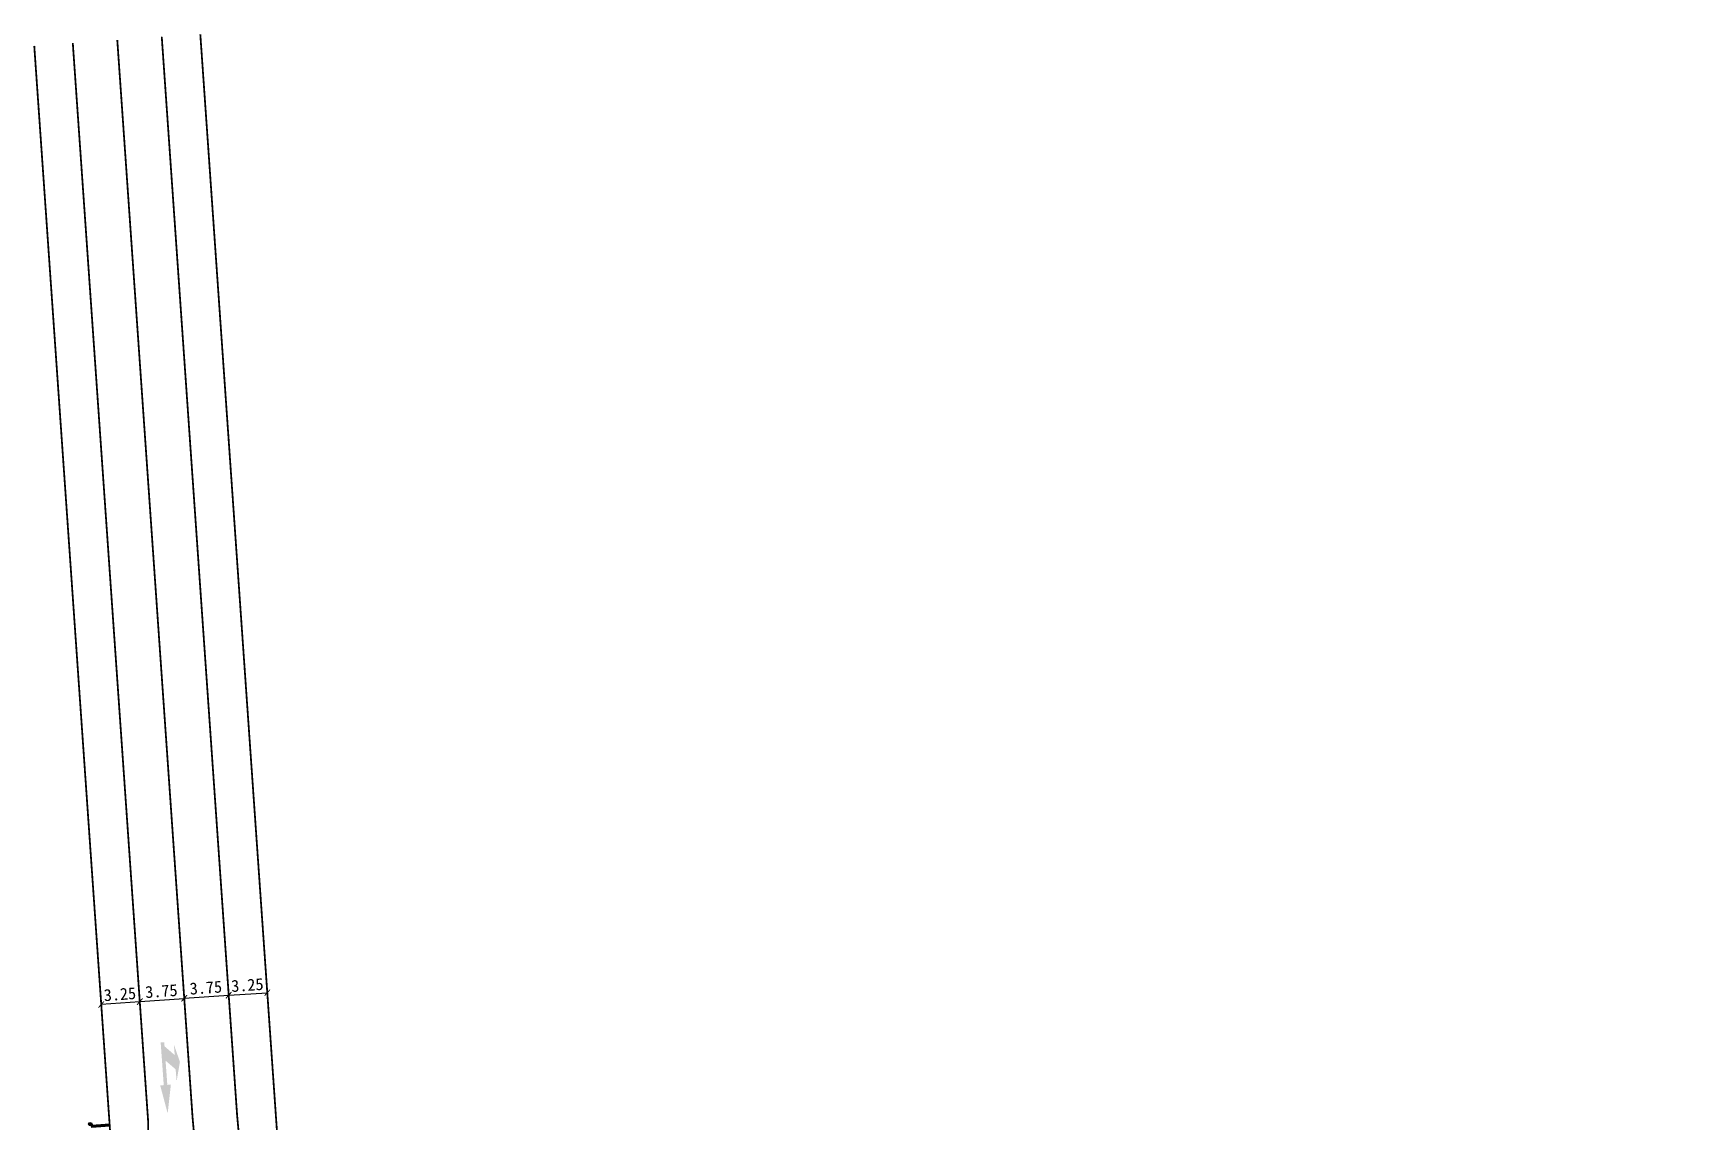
# Model space of a CAD drawing. Extents: x 561664 to 562035, y 4300329 to 4300600.
# Drawn here: x 561706.4 to 561846.7, y 4300508 to 4300599.6 of the extents above; entities that cross this region are included whole.
import ezdxf

# ---------------------------------------------------------------- set-up
doc = ezdxf.new("R2010")
doc.units = 0
doc.header["$LTSCALE"] = 10
doc.linetypes.add('JTSS01', pattern=[6, 2, -4])
doc.layers.get('0').update_dxf_attribs({"linetype": 'CONTINUOUS'})
doc.layers.get('Defpoints').update_dxf_attribs({"linetype": 'CONTINUOUS', "lineweight": 0})
for name, color, linetype in [('@-中心线', 50, 'CONTINUOUS'), ('@-交通标志', 7, 'CONTINUOUS'), ('@-设计标注', 7, 'CONTINUOUS'), ('@-辅助设计', 4, 'CONTINUOUS'), ('@-道路标线', 7, 'CONTINUOUS')]:
    doc.layers.add(name, color=color, linetype=linetype)
doc.styles.add('--黑体', font='simhei.ttf')
doc.dimstyles.new('标志标注', dxfattribs={"dimtxt": 1, "dimasz": 0.5, "dimexe": 0, "dimexo": 0, "dimgap": 0.25, "dimtad": 1, "dimzin": 0, "dimdsep": 46, "dimtxsty": '--黑体', "dimblk": 'ARCHTICK', "dimcen": 0.09, "dimadec": 0, "dimazin": 0, "dimtfac": 1, "dimtix": 1, "dimtmove": 1, "dimatfit": 0, "dimfxl": 1, "dimtolj": 1, "dimtzin": 0, "dimarcsym": 0})

# ---------------------------------------------------------------- blocks, each defined once
blk = doc.blocks.new('_ARCHTICK')
at = {"color": 0, "linetype": 'ByBlock', "const_width": 0.15}
blk.add_lwpolyline([(-0.5, -0.5), (0.5, 0.5)], dxfattribs=at)
blk = doc.blocks.new('*D35')
at = {"layer": '@-设计标注', "color": 0, "lineweight": -2, "transparency": 16777216}
for p, q in [((561715.37, 4300518.12), (561712.13, 4300517.89)), ((561712.15, 4300517.57), (561712.13, 4300517.89)), ((561715.4, 4300517.79), (561715.37, 4300518.12))]:
    blk.add_line(p, q, dxfattribs=at)
at = {"layer": 'Defpoints', "color": 0, "transparency": 16777216}
for p in [(561712.13, 4300517.89), (561712.15, 4300517.57), (561715.4, 4300517.79)]:
    blk.add_point(p, dxfattribs=at)
at = {"layer": '@-设计标注', "color": 0, "lineweight": -2, "transparency": 16777216, "xscale": 0.5, "yscale": 0.5, "zscale": 0.5}
for p, rotation in [((561712.13, 4300517.89), 183.9973819677456), ((561715.37, 4300518.12), 3.997381967745559)]:
    blk.add_blockref('_ARCHTICK', p, dxfattribs=dict(at, rotation=rotation))
at = {"layer": '@-设计标注', "color": 0, "transparency": 16777216, "insert": (561713.7, 4300518.75), "char_height": 1, "attachment_point": 5, "rotation": 3.9974, "style": '--黑体'}
blk.add_mtext('\\A1;3.25', dxfattribs=at)
blk = doc.blocks.new('*D36')
at = {"layer": '@-设计标注', "color": 0, "lineweight": -2, "transparency": 16777216}
for p, q in [((561715.37, 4300518.13), (561719.11, 4300518.4)), ((561715.55, 4300515.66), (561715.37, 4300518.13)), ((561719.29, 4300515.92), (561719.11, 4300518.4))]:
    blk.add_line(p, q, dxfattribs=at)
at = {"layer": 'Defpoints', "color": 0, "transparency": 16777216}
for p in [(561719.11, 4300518.4), (561719.29, 4300515.92), (561715.55, 4300515.66)]:
    blk.add_point(p, dxfattribs=at)
at = {"layer": '@-设计标注', "color": 0, "lineweight": -2, "transparency": 16777216, "xscale": 0.5, "yscale": 0.5, "zscale": 0.5}
for p, rotation in [((561719.11, 4300518.4), 3.997379820876557), ((561715.37, 4300518.13), 183.9973798208765)]:
    blk.add_blockref('_ARCHTICK', p, dxfattribs=dict(at, rotation=rotation))
at = {"layer": '@-设计标注', "color": 0, "transparency": 16777216, "insert": (561717.19, 4300519.01), "char_height": 1, "attachment_point": 5, "rotation": 3.9974, "style": '--黑体'}
blk.add_mtext('\\A1;3.75', dxfattribs=at)
blk = doc.blocks.new('*D37')
at = {"layer": '@-设计标注', "color": 0, "lineweight": -2, "transparency": 16777216}
for p, q in [((561719.11, 4300518.42), (561722.85, 4300518.68)), ((561722.85, 4300518.66), (561722.85, 4300518.68)), ((561719.11, 4300518.4), (561719.11, 4300518.42))]:
    blk.add_line(p, q, dxfattribs=at)
at = {"layer": 'Defpoints', "color": 0, "transparency": 16777216}
for p in [(561722.85, 4300518.68), (561722.85, 4300518.66), (561719.11, 4300518.4)]:
    blk.add_point(p, dxfattribs=at)
at = {"layer": '@-设计标注', "color": 0, "lineweight": -2, "transparency": 16777216, "xscale": 0.5, "yscale": 0.5, "zscale": 0.5}
for p, rotation in [((561719.11, 4300518.42), 183.9973819712576), ((561722.85, 4300518.68), 3.997381971257528)]:
    blk.add_blockref('_ARCHTICK', p, dxfattribs=dict(at, rotation=rotation))
at = {"layer": '@-设计标注', "color": 0, "transparency": 16777216, "insert": (561720.93, 4300519.3), "char_height": 1, "attachment_point": 5, "rotation": 3.9974, "style": '--黑体'}
blk.add_mtext('\\A1;3.75', dxfattribs=at)
blk = doc.blocks.new('*D38')
at = {"layer": '@-设计标注', "color": 0, "lineweight": -2, "transparency": 16777216}
for q in [(561726.1, 4300518.88), (561722.85, 4300518.66)]:
    blk.add_line((561722.85, 4300518.66), q, dxfattribs=at)
at = {"layer": 'Defpoints', "color": 0, "transparency": 16777216}
for p in [(561722.85, 4300518.66), (561726.1, 4300518.88), (561726.1, 4300518.88)]:
    blk.add_point(p, dxfattribs=at)
at = {"layer": '@-设计标注', "color": 0, "lineweight": -2, "transparency": 16777216, "xscale": 0.5, "yscale": 0.5, "zscale": 0.5}
for p, rotation in [((561722.85, 4300518.66), 183.997381579705), ((561726.1, 4300518.88), 3.997381579705039)]:
    blk.add_blockref('_ARCHTICK', p, dxfattribs=dict(at, rotation=rotation))
at = {"layer": '@-设计标注', "color": 0, "transparency": 16777216, "insert": (561724.42, 4300519.52), "char_height": 1, "attachment_point": 5, "rotation": 3.9974, "style": '--黑体'}
blk.add_mtext('\\A1;3.25', dxfattribs=at)
blk = doc.blocks.new('A$C4A233A8C')
at = {"layer": '@-交通标志'}
blk.add_hatch(color=256, dxfattribs=at).paths.add_polyline_path([(-1.63, -0.27), (-1.56, -0.45), (-0.15, 0.04), (-0.21, 0.22)])
h = blk.add_hatch(color=256, dxfattribs=at)
edge = h.paths.add_edge_path()
edge.add_ellipse((0, 0), major_axis=(0.106, 0.106), ratio=1, start_angle=334.0314, end_angle=514.0314)
edge.add_ellipse((0, 0), major_axis=(0.106, 0.106), ratio=1, start_angle=154.0314, end_angle=334.0314)
blk.add_line((-1.56, -0.45), (-1.63, -0.27))
for p, q in [((-1.63, -0.27), (-0.21, 0.22)), ((-0.15, 0.04), (-1.56, -0.45)), ((-0.21, 0.22), (-0.15, 0.04))]:
    blk.add_line(p, q, dxfattribs=at)
blk.add_ellipse((0, 0), major_axis=(-0.106, 0.106), ratio=1, start_param=1.117559, end_param=7.400744, dxfattribs=at)
blk.add_point((0, 0), dxfattribs=at)
blk = doc.blocks.new('左直')
at = {"layer": '@-道路标线'}
blk.add_hatch(color=7, dxfattribs=at).paths.add_polyline_path([(561744.05, 4300503.83), (561743.9, 4300503.82), (561744.16, 4300500.23), (561743.86, 4300500.21), (561744.49, 4300497.85), (561744.76, 4300500.28), (561744.46, 4300500.25), (561744.2, 4300503.84)])
at = {"layer": '@-道路标线', "extrusion": (-9.98311e-17, 5.80973e-18, -1)}
blk.add_hatch(color=7, dxfattribs=at).paths.add_polyline_path([(-561744.22, 4300503.5), (-561744.22, 4300503.5), (-561745.08, 4300502.76), (-561745.01, 4300503.65), (-561745.52, 4300502.19), (-561745.24, 4300500.56), (-561745.16, 4300501.56), (-561744.3, 4300502.3), (-561744.25, 4300503.06)])

msp = doc.modelspace()

# ---------------------------------------------------------------- linework, layer by layer
at = {"layer": '@-中心线', "color": 30, "linetype": 'JTSS01', "ltscale": 0.1, "const_width": 0.15, "flags": 128}
msp.add_lwpolyline([(561719.816, 4300508.337), (561713.481, 4300598.993)], dxfattribs=at)
at = {"layer": '@-中心线', "color": 30, "linetype": 'Continuous', "ltscale": 0.08, "const_width": 0.15, "flags": 128}
msp.add_lwpolyline([(561721.609, 4300488.413), (561719.816, 4300508.336)], dxfattribs=at)
at = {"layer": '@-辅助设计', "flags": 128}
for points in [[(561716.075, 4300508.075), (561709.74, 4300598.732)], [(561716.075, 4300508.075), (561709.74, 4300598.732)], [(561723.557, 4300508.598), (561717.222, 4300599.255)]]:
    msp.add_lwpolyline(points, dxfattribs=at)
at = {"layer": '@-道路标线', "color": 7, "linetype": 'Continuous', "const_width": 0.15, "flags": 128}
for points in [[(561706.498, 4300598.505), (561716.837, 4300450.557, 0.0220281), (561716.837, 4300450.557), (561719.94, 4300406.251, 0.0762562), (561719.94, 4300406.251), (561725.347, 4300329.151)], [(562033.565, 4300457.703), (561746.81, 4300437.604, -0.4142872), (561730.803, 4300451.528), (561720.464, 4300599.481)]]:
    msp.add_lwpolyline(points, format="xyb", dxfattribs=at)
for points in [[(561716.022, 4300488.022), (561716.075, 4300508.075), (561709.74, 4300598.732)], [(561725.35, 4300488.674), (561723.557, 4300508.598), (561717.222, 4300599.255)]]:
    msp.add_lwpolyline(points, dxfattribs=at)

# ---------------------------------------------------------------- block references
at = {"layer": '@-交通标志', "ltscale": 2, "rotation": 164.96859460233}
msp.add_blockref('A$C4A233A8C', (561711.205, 4300507.824), dxfattribs=at)
at = {"layer": '@-辅助设计'}
msp.add_blockref('左直', (-26.77, 10.875), dxfattribs=at)

# ---------------------------------------------------------------- dimensions: what is measured, and where the dimension line sits
at = {"layer": '@-设计标注'}
for p1, p2, distance, picture, middle in [((561719.113, 4300518.395), (561722.854, 4300518.656), 0.023, '*D37', (561720.93, 4300519.297)), ((561722.854, 4300518.656), (561726.096, 4300518.883), 0, '*D38', (561724.423, 4300519.518)), ((561715.396, 4300517.794), (561712.154, 4300517.567), -0.323, '*D35', (561713.7, 4300518.751)), ((561715.545, 4300515.658), (561719.286, 4300515.92), 2.481, '*D36', (561717.191, 4300519.012))]:
    dim = msp.add_aligned_dim(p1=p1, p2=p2, distance=distance, dimstyle='标志标注', dxfattribs=at)
    dim.commit()
    dim.dimension.update_dxf_attribs({"geometry": picture, "text_midpoint": middle})

doc.saveas('drawing.dxf')
